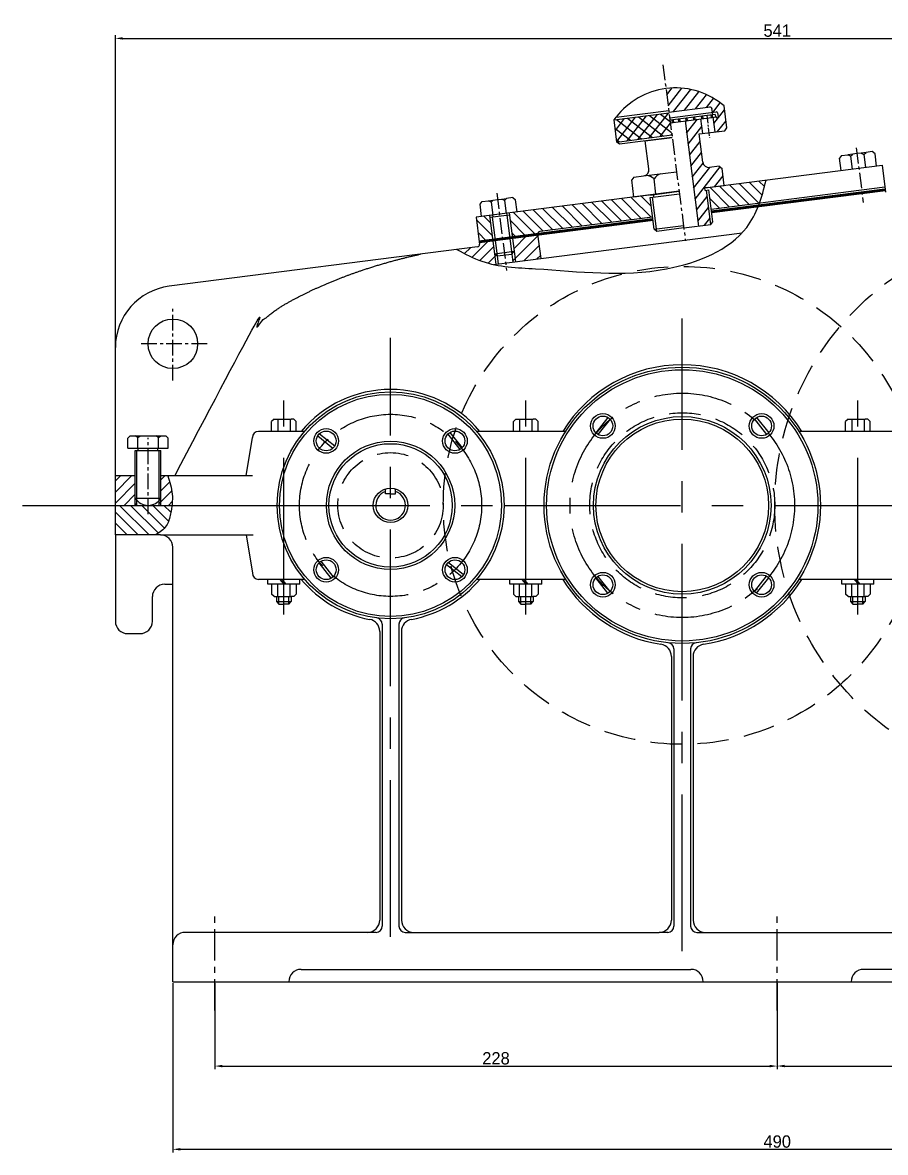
# Model space of a CAD drawing. Header units: millimetres. Extents: x 207 to 1361, y 111 to 1059.
# Drawn here: x 206.7 to 556.5, y 600.7 to 1058.7 of the extents above; entities that cross this region are included whole.
import ezdxf

# ---------------------------------------------------------------- set-up
doc = ezdxf.new("R2010")
doc.units = ezdxf.units.MM
doc.header["$PDSIZE"] = -1
doc.linetypes.add('CENTER', pattern=[10.159999999999998, 6.35, -1.27, 1.27, -1.27])
doc.linetypes.add('HIDDEN', pattern=[1.905, 1.27, -0.635])
doc.layers.get('0').update_dxf_attribs({"lineweight": 30})
for name, color, linetype in [('中心线', 1, 'CENTER'), ('细线', 7, 'Continuous'), ('虚线', 7, 'HIDDEN')]:
    doc.layers.add(name, color=color, linetype=linetype)
doc.layers.add('特粗线', color=7, linetype='Continuous', lineweight=60)
doc.dimstyles.new('ISO-25', dxfattribs={"dimtxt": 5, "dimasz": 3, "dimexe": 1.25, "dimexo": 0.625, "dimtad": 1, "dimdec": 0, "dimtxsty": 'Standard', "dimcen": 2.5, "dimadec": 0, "dimazin": 0, "dimtfac": 1, "dimtdec": 0, "dimtmove": 0, "dimatfit": 3, "dimfxl": 1, "dimarcsym": 0})
pattern_1 = [(135, (0, 0), (-2.245064030267288, -2.245064030267288), [])]
pattern_2 = [(45, (0, 0), (-2.245064030267288, 2.245064030267288), [])]

# ---------------------------------------------------------------- blocks, each defined once
blk = doc.blocks.new('*D6')
at = {"layer": 'Defpoints', "color": 0, "transparency": 16777216}
for p in [(785.1218929018673, 1052.34155507641), (244.3205760605732, 851.0466651809112), (785.1218929018673, 816.0466651809131)]:
    blk.add_point(p, dxfattribs=at)
at = {"layer": '细线', "color": 0, "lineweight": -2, "transparency": 16777216}
for p, q in [((244.3205760605732, 851.6716651809112), (244.3205760605732, 1053.59155507641)), ((785.1218929018673, 816.6716651809131), (785.1218929018673, 1053.59155507641)), ((247.3205760605732, 1052.34155507641), (782.1218929018673, 1052.34155507641))]:
    blk.add_line(p, q, dxfattribs=at)
at = {"layer": '细线', "color": 0, "transparency": 16777216}
for points in [[(247.3205760605732, 1052.84155507641), (247.3205760605732, 1051.84155507641), (244.3205760605732, 1052.34155507641)], [(782.1218929018673, 1052.84155507641), (782.1218929018673, 1051.84155507641), (785.1218929018673, 1052.34155507641)]]:
    blk.add_solid(points, dxfattribs=at)
at = {"layer": '细线', "color": 0, "transparency": 16777216, "insert": (512.6228310135609, 1055.46655507641), "char_height": 5, "attachment_point": 5}
blk.add_mtext('541', dxfattribs=at)
blk = doc.blocks.new('*D24')
at = {"layer": 'Defpoints', "color": 0, "transparency": 16777216}
for p in [(267.6237691252543, 669.9466651809132), (757.6218929018677, 669.9466651809131), (757.6218929018677, 601.985691164705)]:
    blk.add_point(p, dxfattribs=at)
at = {"layer": '细线', "color": 0, "lineweight": -2, "transparency": 16777216}
for p, q in [((267.6237691252543, 669.3216651809132), (267.6237691252543, 600.735691164705)), ((757.6218929018677, 669.3216651809131), (757.6218929018677, 600.735691164705)), ((270.6237691252543, 601.985691164705), (754.6218929018677, 601.985691164705))]:
    blk.add_line(p, q, dxfattribs=at)
at = {"layer": '细线', "color": 0, "transparency": 16777216}
for points in [[(270.6237691252543, 602.485691164705), (270.6237691252543, 601.485691164705), (267.6237691252543, 601.985691164705)], [(754.6218929018677, 602.485691164705), (754.6218929018677, 601.485691164705), (757.6218929018677, 601.985691164705)]]:
    blk.add_solid(points, dxfattribs=at)
at = {"layer": '细线', "color": 0, "transparency": 16777216, "insert": (512.6228310135613, 605.110691164705), "char_height": 5, "attachment_point": 5}
blk.add_mtext('490', dxfattribs=at)
blk = doc.blocks.new('*D26')
at = {"layer": 'Defpoints', "color": 0, "transparency": 16777216}
for p in [(284.6237691252543, 669.9466651809132), (512.6228310135613, 669.9466651809131), (512.6228310135613, 635.730017826336)]:
    blk.add_point(p, dxfattribs=at)
at = {"layer": '细线', "color": 0, "lineweight": -2, "transparency": 16777216}
for p, q in [((284.6237691252543, 669.3216651809132), (284.6237691252543, 634.480017826336)), ((512.6228310135613, 669.3216651809131), (512.6228310135613, 634.480017826336)), ((287.6237691252543, 635.730017826336), (509.6228310135613, 635.730017826336))]:
    blk.add_line(p, q, dxfattribs=at)
at = {"layer": '细线', "color": 0, "transparency": 16777216}
for points in [[(287.6237691252543, 636.230017826336), (287.6237691252543, 635.230017826336), (284.6237691252543, 635.730017826336)], [(509.6228310135613, 636.230017826336), (509.6228310135613, 635.230017826336), (512.6228310135613, 635.730017826336)]]:
    blk.add_solid(points, dxfattribs=at)
at = {"layer": '细线', "color": 0, "transparency": 16777216, "insert": (398.6233000694078, 638.855017826336), "char_height": 5, "attachment_point": 5}
blk.add_mtext('228', dxfattribs=at)
blk = doc.blocks.new('*D30')
at = {"layer": 'Defpoints', "color": 0, "transparency": 16777216}
for p in [(512.6228310135613, 669.9466651809131), (740.6218929018683, 669.9466651809131), (740.6218929018683, 635.7442292884025)]:
    blk.add_point(p, dxfattribs=at)
at = {"layer": '细线', "color": 0, "lineweight": -2, "transparency": 16777216}
for p, q in [((512.6228310135613, 669.3216651809131), (512.6228310135613, 634.4942292884025)), ((740.6218929018683, 669.3216651809131), (740.6218929018683, 634.4942292884025)), ((515.6228310135613, 635.7442292884025), (737.6218929018683, 635.7442292884025))]:
    blk.add_line(p, q, dxfattribs=at)
at = {"layer": '细线', "color": 0, "transparency": 16777216}
for points in [[(515.6228310135613, 636.2442292884025), (515.6228310135613, 635.2442292884025), (512.6228310135613, 635.7442292884025)], [(737.6218929018683, 636.2442292884025), (737.6218929018683, 635.2442292884025), (740.6218929018683, 635.7442292884025)]]:
    blk.add_solid(points, dxfattribs=at)
at = {"layer": '细线', "color": 0, "transparency": 16777216, "insert": (626.6223619577147, 638.8692292884025), "char_height": 5, "attachment_point": 5}
blk.add_mtext('228', dxfattribs=at)

msp = doc.modelspace()

# ---------------------------------------------------------------- hatches: boundary and pattern name
at = {"layer": '细线'}
h = msp.add_hatch(dxfattribs=at)
h.set_pattern_fill('ANSI31', color=256, angle=7.284715412687509)
h.set_pattern_definition([(52.28471541268751, (0.1268000000000029, -0.9919283038607318), (-2.51161667463963, 1.942268436563845), [])])
h.paths.add_polyline_path([(490.2673701080977, 999.6604734471396), (489.1486418042369, 1000.525601751), (485.2305250039871, 1000.024741751, -0.4142135623730945), (482.4337042443353, 1002.187562510652), (480.9755042443353, 1013.59473800505), (482.4434186095033, 1013.782384169374), (481.6826186095033, 1019.733953992538), (475.2550627250317, 1018.912307828215), (480.7074627250317, 976.2593907622038), (485.6671042443353, 976.8933907622038), (483.8919042443353, 990.7803870162539), (483.3959400924049, 990.7169870162539), (483.2691400924049, 991.7089153201146), (491.1549701080977, 992.7169753201146)])
h.paths.add_polyline_path([(467.5282929018674, 1032.038504082265), (468.7582529018674, 1022.416799534816), (485.1050918249462, 1024.506445699139, -0.4142135623730951), (486.2238201288069, 1023.641317395278), (486.3886601288069, 1022.351810600259), (487.876552584598, 1022.542010600259, -0.4142135623730951), (488.4359167365283, 1022.109446448329), (488.6261167365283, 1020.621553992538), (488.6895167365283, 1020.125589840608), (488.193552584598, 1020.062189840608), (488.130152584598, 1020.558153992538), (486.6422601288069, 1020.367953992538), (487.4030601288069, 1014.416384169374), (491.3907514348728, 1014.92613800505), (492.2558797387335, 1016.044866308911), (491.1146797387335, 1024.972221043658), (489.9959514348726, 1025.837349347518, 0.2008582268459239)])
h = msp.add_hatch(dxfattribs=at)
h.set_pattern_fill('ANSI37', color=256, angle=97.2847154126875)
h.set_pattern_definition([(142.2847154126875, (96.08617736044744, -238.0147781978362), (-1.942268436563845, -2.51161667463963), []), (232.2847154126875, (96.08617736044744, -238.0147781978362), (2.51161667463963, -1.942268436563845), [])])
h.paths.add_polyline_path([(469.9374929018674, 1013.191866308911), (468.7962929018674, 1022.119221043657), (446.4779060650013, 1019.266221043657), (447.6191060650012, 1010.338866308911)])
h = msp.add_hatch(color=256, dxfattribs=at)
h.dxf.hatch_style = 1
h.paths.add_polyline_path([(470.4636293598215, 1019.307947561211), (469.9676652078911, 1019.244547561211), (470.0944652078911, 1018.252619257351), (470.5904293598214, 1018.316019257351)])
h.paths.add_polyline_path([(472.6120253405177, 1018.574443550069), (473.1079894924481, 1018.637843550069), (472.9811894924481, 1019.629771853929), (472.4852253405177, 1019.566371853929)])
h.paths.add_polyline_path([(475.586072491421, 1018.954621408959), (476.0820366433513, 1019.018021408959), (475.9552366433513, 1020.00994971282), (475.459272491421, 1019.94654971282)])
h.paths.add_polyline_path([(478.7180332465614, 1019.354985651219), (479.2139973984918, 1019.418385651219), (479.0871973984918, 1020.41031395508), (478.5912332465614, 1020.34691395508)])
h.paths.add_polyline_path([(481.9106013129687, 1019.76309743636), (482.406565464899, 1019.82649743636), (482.279765464899, 1020.818425740221), (481.7838013129686, 1020.755025740221)])
h.paths.add_polyline_path([(485.8349285197281, 1020.264751323925), (486.3308926716584, 1020.328151323925), (486.2040926716584, 1021.320079627786), (485.7081285197281, 1021.256679627786)])
h = msp.add_hatch(dxfattribs=at)
h.set_pattern_fill('ANSI31', color=256, angle=90)
h.set_pattern_definition(pattern_1)
h.paths.add_polyline_path([(391.8246875177448, 969.9380307688665), (397.2914162978341, 970.6368526561112), (396.0234162978341, 980.5561356947184), (390.5566875177449, 979.8573138074737)])
h.paths.add_polyline_path([(403.9588427287197, 981.5705356947183), (405.2268427287197, 971.6512526561111), (415.4961583778678, 972.9639979616376, -0.4142135623730928), (416.3612866817285, 974.0827262654983), (462.0919532555388, 979.928560585368), (460.9507532555388, 988.8559153201144)])
edge = h.paths.add_edge_path()
edge.add_line((484.757032548196, 991.8991153201144), (485.898232548196, 982.9717605853681))
edge.add_line((485.898232548196, 982.9717605853681), (505.4013438071227, 985.4648787855512))
edge.add_spline(control_points=[(505.4013438071227, 985.4648787855513), (506.5003714145822, 988.4636133181991), (507.3573887085581, 991.6364282642764), (508.1099714788353, 994.8843639967372)], knot_values=[134.2077061291306, 134.2077061291306, 134.2077061291306, 134.2077061291306, 143.8194197076964, 143.8194197076964, 143.8194197076964, 143.8194197076964], degree=3, periodic=0)
edge.add_line((508.1099714788353, 994.8843639967373), (484.757032548196, 991.8991153201144))
h = msp.add_hatch(dxfattribs=at)
h.set_pattern_fill('ANSI31', color=256)
h.set_pattern_definition(pattern_2)
edge = h.paths.add_edge_path()
edge.add_line((397.2914162978341, 970.6368526561112), (391.8246875177448, 969.9380307688665))
edge.add_line((391.8246875177448, 969.9380307688665), (391.9494405356039, 968.9621155527273))
edge.add_arc((390.9575122317432, 968.8353155527273), 1.000000000000017, -82.71528458731251, 7.28471541268749, ccw=False)
edge.add_line((391.0843122317432, 967.8433872488665), (382.7841200850083, 966.7823585836801))
edge.add_spline(control_points=[(382.7841200850085, 966.78235858368), (386.106834644717, 964.9936151223131), (390.9435515368102, 962.3898266957887), (396.1508145768385, 960.9888098139932), (397.8070593195779, 960.6378214964298)], knot_values=[0, 0, 0, 0, 11.22084471363784, 16.33364774335806, 16.33364774335806, 16.33364774335806, 16.33364774335806], degree=3, periodic=0)
edge.add_line((397.8070593195785, 960.6378214964298), (398.5573501620344, 960.7337325400537))
edge.add_line((398.5573501620344, 960.7337325400537), (398.0104851899674, 965.011736043076))
edge.add_line((398.0104851899674, 965.011736043076), (397.2914162978341, 970.6368526561112))
h.paths.add_polyline_path([(415.4961583778678, 972.9639979616376), (405.2268427287197, 971.6512526561111), (405.9459116208531, 966.0261360430761), (406.49277659292, 961.7481325400538), (416.7620922420681, 963.0608778455804)])
h.paths.add_polyline_path([(399.1292134938282, 964.1466077392153), (398.0104851899674, 965.011736043076), (398.5573501620344, 960.7337325400537), (399.5492784658952, 960.8605325400537)])
h.paths.add_polyline_path([(405.9459116208531, 966.0261360430761), (405.0807833169923, 964.9074077392154), (405.5008482890593, 961.6213325400538), (406.49277659292, 961.7481325400538)])
h = msp.add_hatch(dxfattribs=at)
h.set_pattern_fill('ANSI31', color=256)
h.set_pattern_definition(pattern_2)
h.paths.add_polyline_path([(252.3705760605731, 875.0466651809111), (244.3205760605732, 875.0466651809111), (244.3205760605732, 863.046665180913), (252.3705760605731, 863.046665180913)])
edge = h.paths.add_edge_path()
edge.add_spline(control_points=[(267.2463961201533, 863.0466651809131), (267.4280930805022, 864.577094917404), (267.5953881688603, 868.6254378311819), (266.3573249259692, 872.5776004969421), (265.5838602464846, 875.0466651809114)], knot_values=[0, 0, 0, 0, 4.596755180102664, 12.24944301016813, 12.24944301016813, 12.24944301016813, 12.24944301016813], degree=3, periodic=0)
edge.add_line((265.5838602464847, 875.0466651809111), (262.7705760605728, 875.0466651809111))
edge.add_line((262.7705760605728, 875.0466651809111), (262.7705760605728, 865.9265983971237))
edge.add_line((262.7705760605728, 865.9265983971237), (262.7705760605728, 863.046665180913))
edge.add_line((262.7705760605728, 863.046665180913), (267.2463961201533, 863.046665180913))
h.paths.add_polyline_path([(253.0705760605729, 865.0119723905756, -0.04704134235740878), (252.3705760605731, 865.9265983971237), (252.3705760605731, 863.046665180913), (253.0705760605729, 863.046665180913)])
h.paths.add_polyline_path([(262.7705760605728, 865.9265983971238, -0.04704134235740858), (262.0705760605729, 865.0119723905756), (262.0705760605729, 863.046665180913), (262.7705760605728, 863.046665180913)])
h = msp.add_hatch(dxfattribs=at)
h.set_pattern_fill('ANSI31', color=256, angle=90)
h.set_pattern_definition(pattern_1)
edge = h.paths.add_edge_path()
edge.add_spline(control_points=[(260.6963664106806, 851.0466651809113), (262.2979786007984, 852.1186610160818), (265.4186807241128, 854.2074186439535), (266.6064340816403, 859.0254289386862), (267.1130259212203, 861.9232907556228), (267.2463961201533, 863.0466651809131)], knot_values=[12.24944301016813, 12.24944301016813, 12.24944301016813, 12.24944301016813, 17.8195747211205, 23.10270821679204, 26.47684365438998, 26.47684365438998, 26.47684365438998, 26.47684365438998], degree=3, periodic=0)
edge.add_line((267.2463961201533, 863.046665180913), (244.3205760605732, 863.046665180913))
edge.add_line((244.3205760605732, 863.046665180913), (244.3205760605732, 851.0466651809112))
edge.add_line((244.3205760605732, 851.0466651809112), (260.6963664106806, 851.0466651809113))

# ---------------------------------------------------------------- linework, layer by layer
for p, q in [((446.4779060650013, 1019.266221043657), (468.7962929018674, 1022.119221043657)), ((447.3430343688619, 1020.384949347518), (468.6694929018674, 1023.111149347518)), ((468.6680897039685, 1022.405273809167), (485.6118103202856, 1024.571220446426)), ((469.0498929018674, 1020.135364435936), (487.876552584598, 1022.542010600259)), ((487.5073884326676, 1021.486682296399), (469.1766929018674, 1019.143436132075)), ((486.5154601288069, 1021.359882296399), (486.1780443589664, 1023.999411099819)), ((487.5073884326676, 1021.486682296399), (487.6341884326676, 1020.494753992538)), ((488.4359167365283, 1022.109446448329), (488.6261167365283, 1020.621553992538)), ((491.1146797387335, 1024.972221043658), (489.9959514348728, 1025.837349347518)), ((492.2558797387335, 1016.044866308911), (491.1146797387335, 1024.972221043658)), ((446.4779060650013, 1019.266221043657), (447.3430343688619, 1020.384949347518)), ((447.6191060650012, 1010.338866308911), (446.4779060650013, 1019.266221043657)), ((469.3034929018674, 1018.151507828215), (488.130152584598, 1020.558153992538)), ((469.9676652078911, 1019.244547561211), (470.0944652078911, 1018.252619257351)), ((470.4636293598215, 1019.307947561211), (470.5904293598214, 1018.316019257351)), ((472.4852253405177, 1019.566371853929), (472.6120253405177, 1018.574443550069)), ((472.9811894924481, 1019.629771853929), (473.1079894924481, 1018.637843550069)), ((475.2550627250317, 1018.912307828215), (480.7074627250317, 976.2593907622038)), ((475.459272491421, 1019.94654971282), (475.586072491421, 1018.954621408959)), ((475.9552366433513, 1020.00994971282), (476.0820366433513, 1019.018021408959)), ((478.5912332465614, 1020.34691395508), (478.7180332465614, 1019.354985651219)), ((479.0871973984918, 1020.41031395508), (479.2139973984918, 1019.418385651219)), ((482.4434186095033, 1013.782384169374), (481.6826186095033, 1019.733953992538)), ((481.7838013129686, 1020.755025740221), (481.9106013129687, 1019.76309743636)), ((482.279765464899, 1020.818425740221), (482.406565464899, 1019.82649743636)), ((485.7081285197281, 1021.256679627786), (485.8349285197281, 1020.264751323925)), ((486.2040926716584, 1021.320079627786), (486.3308926716584, 1020.328151323925)), ((487.4030601288069, 1014.416384169374), (486.6422601288069, 1020.367953992538)), ((488.193552584598, 1020.062189840608), (488.130152584598, 1020.558153992538)), ((488.6895167365283, 1020.125589840608), (488.193552584598, 1020.062189840608)), ((488.6261167365283, 1020.621553992538), (488.6895167365283, 1020.125589840608)), ((447.6191060650012, 1010.338866308911), (469.9374929018674, 1013.191866308911)), ((480.9755042443353, 1013.59473800505), (491.3907514348728, 1014.92613800505)), ((482.4337042443353, 1002.187562510652), (480.9755042443353, 1013.59473800505)), ((491.3907514348728, 1014.92613800505), (492.2558797387335, 1016.044866308911)), ((448.737834368862, 1009.47373800505), (447.6191060650012, 1010.338866308911)), ((470.0642929018674, 1012.19993800505), (448.737834368862, 1009.47373800505)), ((459.1530815593995, 1010.80513800505), (470.0642929018674, 1012.19993800505)), ((460.6112815593995, 999.3979625106521), (459.1530815593995, 1010.80513800505)), ((538.7468398876522, 1004.849554903948), (537.8817115837915, 1003.730826600088)), ((538.5157115837915, 998.7711850807841), (537.8817115837915, 1003.730826600088)), ((538.7468398876522, 1004.849554903948), (541.2788033712395, 1005.173220403228)), ((543.262659978961, 1005.426820403228), (541.2788033712395, 1005.173220403228)), ((542.3594916751003, 1004.605670590526), (541.2788033712395, 1005.173220403228)), ((542.3594916751003, 1004.605670590526), (543.262659978961, 1005.426820403228)), ((542.3594916751003, 1004.605670590526), (543.0315316751003, 999.348450580064)), ((544.9558562904579, 1005.643264768675), (543.262659978961, 1005.426820403228)), ((546.6490526019546, 1005.859709134122), (544.9558562904579, 1005.643264768675)), ((548.6329092096761, 1006.113309134122), (546.6490526019546, 1005.859709134122)), ((546.6490526019546, 1005.859709134122), (547.7297409058153, 1005.29215932142)), ((547.7297409058153, 1005.29215932142), (548.6329092096761, 1006.113309134122)), ((547.7297409058153, 1005.29215932142), (548.4017809058154, 1000.034939310957)), ((551.1648726932635, 1006.436974633402), (548.6329092096761, 1006.113309134122)), ((552.2836009971243, 1005.571846329541), (551.1648726932635, 1006.436974633402)), ((552.9176009971243, 1000.612204810237), (552.2836009971243, 1005.571846329541)), ((483.2691400924051, 991.7089153201147), (555.15109828599, 1000.897716832755)), ((489.1486418042369, 1000.525601751), (485.2305250039871, 1000.024741751)), ((489.1486418042369, 1000.525601751), (490.2673701080977, 999.6604734471396)), ((491.1549701080977, 992.7169753201146), (490.2673701080977, 999.6604734471396)), ((555.15109828599, 1000.897716832755), (556.5438513038491, 990.002518578009)), ((454.530343999498, 996.1002817510002), (453.6652156956372, 994.9815534471395)), ((454.5528156956372, 988.0380553201145), (453.6652156956372, 994.9815534471395)), ((454.530343999498, 996.1002817510002), (458.4484607997477, 996.6011417510002)), ((458.4484607997477, 996.6011417510002), (471.8394929018674, 998.3129417510003)), ((463.4813866558739, 989.179410792432), (462.6885851323611, 995.3813214431907)), ((472.8538929018675, 990.3775153201144), (390.5566875177449, 979.8573138074737)), ((472.8538929018674, 990.3775153201145), (454.5528156956372, 988.0380553201145)), ((460.9507532555388, 988.8559153201145), (472.8538929018674, 990.3775153201145)), ((460.9507532555388, 988.8559153201145), (472.8538929018674, 990.3775153201145)), ((461.0775532555388, 987.8639870162538), (472.9806929018674, 989.3855870162538)), ((483.2691400924049, 991.7089153201146), (491.1549701080977, 992.7169753201146)), ((484.757032548196, 991.8991153201146), (483.2691400924049, 991.7089153201146)), ((483.3959400924049, 990.7169870162538), (483.2691400924049, 991.7089153201146)), ((483.3959400924049, 990.7169870162538), (484.883832548196, 990.9071870162538)), ((486.532232548196, 978.0121190660644), (484.883832548196, 990.9071870162538)), ((556.29229828599, 991.9703620980089), (485.8982325481961, 982.9717605853682)), ((392.1561848066106, 985.1024673492954), (393.0213131104713, 986.2211956531561)), ((392.7901848066106, 980.1428258299918), (392.1561848066106, 985.1024673492954)), ((393.0213131104713, 986.2211956531561), (395.5532765940587, 986.5448611524364)), ((395.5532765940587, 986.5448611524364), (397.5371332017801, 986.7984611524362)), ((396.6339648979194, 985.9773113397338), (395.5532765940587, 986.5448611524364)), ((397.5371332017801, 986.7984611524362), (396.6339648979194, 985.9773113397338)), ((396.6339648979194, 985.9773113397338), (397.3060048979194, 980.7200913292716)), ((397.5371332017801, 986.7984611524362), (399.230329513277, 987.0149055178827)), ((399.230329513277, 987.0149055178827), (400.9235258247737, 987.2313498833294)), ((400.9235258247737, 987.2313498833294), (402.9073824324952, 987.4849498833294)), ((402.0042141286345, 986.6638000706268), (400.9235258247737, 987.2313498833294)), ((402.0042141286345, 986.6638000706268), (402.9073824324952, 987.4849498833294)), ((402.0042141286345, 986.6638000706268), (402.6762541286345, 981.4065800601651)), ((405.4393459160826, 987.8086153826092), (402.9073824324952, 987.4849498833294)), ((405.4393459160826, 987.8086153826092), (406.5580742199434, 986.9434870787485)), ((407.1920742199433, 981.983845559445), (406.5580742199434, 986.9434870787485)), ((462.7259532555388, 974.9689190660645), (461.0775532555388, 987.8639870162538)), ((462.5654457113299, 988.0541870162538), (462.4386457113299, 989.0461153201145)), ((396.0234162978341, 980.5561356947184), (398.0104851899674, 965.011736043076)), ((396.1195634145605, 979.80399810469), (404.0549898454462, 980.8183981046901)), ((397.2121289536947, 980.7080909965042), (397.3082760704211, 979.9559534064759)), ((402.8685222488589, 981.4311580438252), (402.9646693655854, 980.6790204537972)), ((403.9588427287197, 981.5705356947183), (405.9459116208531, 966.0261360430761)), ((390.5566875177449, 979.8573138074737), (391.8246875177448, 969.9380307688665)), ((462.0919532555388, 979.9285605853682), (416.3612866817285, 974.0827262654983)), ((462.7259532555388, 974.9689190660645), (474.6290929018674, 976.4905190660645)), ((474.7558929018674, 975.4985907622038), (485.6671042443353, 976.8933907622038)), ((485.6671042443353, 976.8933907622038), (486.532232548196, 978.0121190660644)), ((397.8070593195779, 960.6378214964296), (498.3841718387175, 973.4947768003477)), ((415.4961583778678, 972.9639979616376), (416.7620922420681, 963.0608778455804)), ((463.8446815593995, 974.1037907622037), (462.7259532555388, 974.9689190660645)), ((474.7558929018674, 975.4985907622038), (463.8446815593995, 974.1037907622037)), ((391.0843122317432, 967.8433872488665), (266.150576060573, 951.8728804240822)), ((391.8246875177448, 969.9380307688665), (391.9494405356039, 968.9621155527273)), ((398.0104851899674, 965.011736043076), (405.9459116208531, 966.0261360430761)), ((399.1292134938282, 964.1466077392153), (398.0104851899674, 965.011736043076)), ((399.1292134938282, 964.1466077392153), (405.0807833169923, 964.9074077392154)), ((399.1292134938282, 964.1466077392153), (399.5492784658952, 960.8605325400537)), ((405.0807833169923, 964.9074077392154), (405.9459116208531, 966.0261360430761)), ((405.0807833169923, 964.9074077392154), (405.5008482890593, 961.6213325400538)), ((244.3205760605732, 851.0466651809112), (244.320576060573, 927.0746728275642)), ((308.626239987063, 898.046665180913), (307.626239987063, 897.046665180913)), ((308.626239987063, 898.046665180913), (309.6262399870631, 898.046665180913)), ((309.6262399870631, 898.046665180913), (310.1262399870631, 897.8377315344187)), ((309.6262399870631, 898.046665180913), (315.6262399870631, 898.046665180913)), ((310.1262399870631, 897.8377315344187), (310.6262399870631, 898.046665180913)), ((310.1262399870631, 897.8377315344187), (310.1262399870631, 893.0466651809131)), ((314.6262399870631, 898.0466651809131), (315.1262399870631, 897.8451727450592)), ((315.1262399870631, 897.8451727450591), (315.6262399870631, 898.046665180913)), ((315.1262399870631, 897.8451727450591), (315.1262399870631, 893.0466651809131)), ((316.6262399870631, 898.046665180913), (315.6262399870631, 898.046665180913)), ((316.6262399870631, 898.046665180913), (317.6262399870631, 897.046665180913)), ((406.7067257082439, 898.046665180913), (405.7067257082439, 897.046665180913)), ((406.7067257082439, 898.046665180913), (407.706725708244, 898.046665180913)), ((407.706725708244, 898.046665180913), (408.206725708244, 897.8377315344187)), ((407.706725708244, 898.046665180913), (413.706725708244, 898.046665180913)), ((408.206725708244, 897.8377315344187), (408.706725708244, 898.046665180913)), ((408.206725708244, 897.8377315344187), (408.2067257082441, 893.0466651809131)), ((412.706725708244, 898.0466651809131), (413.206725708244, 897.8451727450592)), ((413.206725708244, 897.8451727450591), (413.706725708244, 898.046665180913)), ((413.206725708244, 897.8451727450591), (413.2067257082441, 893.0466651809131)), ((414.706725708244, 898.046665180913), (413.706725708244, 898.046665180913)), ((414.706725708244, 898.046665180913), (415.706725708244, 897.046665180913)), ((443.9899228875215, 898.6590526843245), (439.0543507137772, 892.4590204026179)), ((444.8468707614915, 897.976874287674), (439.911298587747, 891.7768420059676)), ((503.3969150422431, 897.976874287674), (508.3324872159876, 891.7768420059676)), ((504.2538629162131, 898.6590526843245), (509.1894350899573, 892.4590204026179)), ((541.3395771078119, 898.046665180913), (540.3395771078119, 897.046665180913)), ((541.3395771078119, 898.046665180913), (542.339577107812, 898.046665180913)), ((542.339577107812, 898.046665180913), (542.839577107812, 897.8377315344187)), ((542.339577107812, 898.046665180913), (548.339577107812, 898.046665180913)), ((542.839577107812, 897.8377315344187), (543.339577107812, 898.046665180913)), ((542.839577107812, 897.8377315344187), (542.8395771078121, 893.0466651809131)), ((547.339577107812, 898.0466651809131), (547.839577107812, 897.8451727450592)), ((547.839577107812, 897.8451727450591), (548.339577107812, 898.046665180913)), ((547.839577107812, 897.8451727450591), (547.8395771078121, 893.0466651809131)), ((549.339577107812, 898.046665180913), (548.339577107812, 898.046665180913)), ((549.339577107812, 898.046665180913), (550.339577107812, 897.046665180913)), ((307.6262399870631, 893.0466651809131), (307.626239987063, 897.046665180913)), ((315.1262399870631, 897.5466651809131), (315.1262399870631, 897.5466651809131)), ((317.6262399870631, 893.0466651809131), (317.6262399870631, 897.046665180913)), ((405.7067257082441, 893.0466651809131), (405.7067257082439, 897.046665180913)), ((413.2067257082441, 897.5466651809131), (413.2067257082441, 897.5466651809131)), ((415.7067257082441, 893.0466651809131), (415.706725708244, 897.046665180913)), ((540.3395771078121, 893.0466651809131), (540.3395771078119, 897.046665180913)), ((547.8395771078121, 897.5466651809131), (547.8395771078121, 897.5466651809131)), ((550.3395771078121, 893.0466651809131), (550.339577107812, 897.046665180913)), ((250.370576060573, 891.2495130809815), (249.370576060573, 890.2495130809815)), ((249.370576060573, 886.2495130809814), (249.370576060573, 890.2495130809815)), ((250.370576060573, 891.2495130809815), (252.3705760605729, 891.2495130809816)), ((253.3705760605729, 890.5495130809817), (252.3705760605729, 891.2495130809816)), ((252.3705760605729, 891.2495130809816), (254.3705760605729, 891.2495130809817)), ((253.3705760605729, 890.5495130809817), (254.3705760605729, 891.2495130809817)), ((253.370576060573, 886.2495130809814), (253.3705760605729, 890.5495130809817)), ((254.3705760605729, 891.2495130809817), (260.7705760605727, 891.2495130809816)), ((261.7705760605727, 890.5495130809816), (260.7705760605727, 891.2495130809816)), ((260.7705760605727, 891.2495130809816), (262.3188164426528, 891.2495130809816)), ((261.7705760605727, 890.5495130809816), (262.7705760605727, 891.2495130809816)), ((261.7705760605727, 886.2495130809813), (261.7705760605727, 890.5495130809816)), ((262.3188164426528, 891.2495130809816), (262.7705760605727, 891.2495130809816)), ((262.7705760605727, 891.2495130809816), (264.7705760605727, 891.2495130809815)), ((264.7705760605727, 891.2495130809815), (265.7705760605727, 890.2495130809815)), ((265.7705760605727, 886.2495130809814), (265.7705760605727, 890.2495130809815)), ((297.3380499018385, 875.046665180911), (299.8380499018385, 890.5466651809131)), ((321.0050484387378, 893.0466651809131), (302.3380499018385, 893.0466651809131)), ((326.3341389671423, 891.1869730115426), (332.5341712488489, 886.2514008377984)), ((327.0163173637927, 892.0439208855125), (333.2163496454991, 887.108348711768)), ((379.0809756439481, 891.9065878041833), (384.0165478176926, 885.706555522477)), ((379.9379235179181, 892.5887662008338), (384.8734956916624, 886.3887339191272)), ((426.8355312317199, 893.0466651809131), (390.7474315353884, 893.0466651809131)), ((572.160368674801, 893.0466651809131), (521.4082545720149, 893.0466651809131)), ((249.370576060573, 886.2495130809814), (265.7705760605727, 886.2495130809814)), ((252.370576060573, 885.2495130809814), (262.7705760605727, 885.2495130809814)), ((252.3705760605732, 876.2589811451348), (252.370576060573, 885.2495130809814)), ((253.5705760605728, 885.2495130809813), (253.5705760605728, 886.2495130809814)), ((261.5705760605729, 885.2495130809814), (261.5705760605729, 886.2495130809814)), ((262.7705760605727, 876.2589811451348), (262.7705760605727, 885.2495130809813)), ((252.3705760605731, 875.0466651809111), (244.320576060573, 875.0466651809111)), ((252.3705760605731, 865.9265983971237), (252.3705760605731, 876.2589811451348)), ((262.7705760605728, 865.9265983971237), (262.7705760605728, 876.2589811451348)), ((299.9077583542839, 875.046665180911), (262.7705760605728, 875.0466651809111)), ((252.3705760605731, 865.9265983971237), (262.7705760605728, 865.9265983971237)), ((353.8762399870631, 867.6672979728378), (353.8762399870631, 869.7548691134123)), ((355.8762399870631, 867.6672979728378), (353.8762399870631, 867.6672979728378)), ((355.8762399870631, 867.6672979728378), (357.876239987063, 867.6672979728378)), ((357.876239987063, 867.6672979728378), (357.876239987063, 869.7548691134123)), ((244.3205760605732, 863.046665180913), (309.8762399870631, 863.046665180913)), ((253.0705760605729, 863.0466651809131), (253.0705760605729, 865.0119723905756)), ((262.0705760605729, 863.0466651809131), (262.0705760605729, 865.0119723905757)), ((401.8762399870631, 863.046665180913), (418.1218929018674, 863.046665180913)), ((530.1218929018673, 863.046665180913), (564.1218929018673, 863.046665180913)), ((244.3205760605732, 851.0466651809112), (244.3205760605732, 816.0466651809112)), ((262.6237691252543, 851.0466651809113), (244.3205760605732, 851.0466651809112)), ((262.6237691252543, 851.0466651809113), (300.1753451393679, 851.0466651809114)), ((297.3380499018385, 851.046665180915), (299.8380499018385, 835.5466651809129)), ((267.6237691252543, 684.9466651809129), (267.6237691252543, 846.0466651809113)), ((331.8145564562079, 833.5045641609922), (326.8789842824636, 839.7045964426989)), ((332.6715043301779, 834.1867425576427), (327.7359321564334, 840.3867748393491)), ((384.7361626103334, 834.0494094763135), (378.536130328627, 838.984981650058)), ((385.4183410069838, 834.9063573502834), (379.2183087252772, 839.8419295240276)), ((443.9899228875215, 827.4342776775015), (439.0543507137772, 833.6343099592082)), ((444.8468707614915, 828.116456074152), (439.911298587747, 834.3164883558584)), ((503.3969150422431, 828.116456074152), (508.3324872159876, 834.3164883558584)), ((504.2538629162131, 827.4342776775015), (509.1894350899573, 833.6343099592082)), ((264.3205760605732, 831.0466651809112), (267.6237691252543, 831.0466651809112)), ((321.0050484387379, 833.0466651809128), (302.3380499018385, 833.0466651809129)), ((306.1262399870629, 831.046665180913), (306.1262399870629, 833.046665180913)), ((319.1262399870629, 831.046665180913), (306.1262399870629, 831.046665180913)), ((307.6262399870629, 831.046665180913), (307.6262399870628, 827.0466651809131)), ((310.1262399870629, 826.2555988274074), (310.1262399870629, 831.046665180913)), ((312.7957711460112, 831.046665180913), (311.1012612727371, 833.0466651809128)), ((313.5957711460113, 831.046665180913), (311.9012612727371, 833.0466651809128)), ((315.1262399870629, 826.248157616767), (315.1262399870629, 831.046665180913)), ((317.6262399870629, 831.046665180913), (317.6262399870629, 827.0466651809131)), ((319.1262399870629, 831.046665180913), (319.1262399870629, 833.0466651809129)), ((426.8355312317199, 833.046665180913), (390.7474315353885, 833.046665180913)), ((404.2067257082439, 831.046665180913), (404.2067257082439, 833.046665180913)), ((417.2067257082439, 831.046665180913), (404.2067257082439, 831.046665180913)), ((405.7067257082439, 831.046665180913), (405.7067257082438, 827.0466651809131)), ((408.2067257082438, 826.2555988274074), (408.2067257082439, 831.046665180913)), ((410.8762568671922, 831.046665180913), (409.1817469939181, 833.0466651809128)), ((411.6762568671922, 831.046665180913), (409.9817469939181, 833.0466651809128)), ((413.2067257082438, 826.248157616767), (413.2067257082439, 831.046665180913)), ((415.7067257082439, 831.046665180913), (415.7067257082438, 827.0466651809131)), ((417.2067257082439, 831.046665180913), (417.2067257082439, 833.0466651809129)), ((572.160368674801, 833.046665180913), (521.4082545720149, 833.046665180913)), ((538.8395771078119, 831.046665180913), (538.8395771078119, 833.046665180913)), ((551.8395771078119, 831.046665180913), (538.8395771078119, 831.046665180913)), ((540.3395771078119, 831.046665180913), (540.3395771078118, 827.0466651809131)), ((542.8395771078119, 826.2555988274074), (542.8395771078119, 831.046665180913)), ((545.5091082667602, 831.046665180913), (543.8145983934861, 833.0466651809128)), ((546.3091082667602, 831.046665180913), (544.6145983934862, 833.0466651809128)), ((547.8395771078119, 826.248157616767), (547.8395771078119, 831.046665180913)), ((550.3395771078119, 831.046665180913), (550.3395771078119, 827.0466651809131)), ((551.8395771078119, 831.046665180913), (551.8395771078119, 833.0466651809129)), ((259.3205760605732, 816.0466651809112), (259.3205760605732, 826.0466651809112)), ((308.6262399870628, 826.0466651809131), (307.6262399870628, 827.0466651809131)), ((308.6262399870628, 826.0466651809131), (309.6262399870629, 826.0466651809131)), ((309.6262399870629, 826.0466651809131), (310.1262399870629, 826.2555988274074)), ((309.6262399870629, 826.0466651809131), (315.6262399870629, 826.0466651809131)), ((309.6262399870629, 826.0466651809131), (309.6262399870629, 824.0466651809131)), ((310.1262399870629, 826.2555988274074), (310.6262399870629, 826.0466651809131)), ((314.6262399870629, 826.046665180913), (315.1262399870629, 826.2481576167669)), ((315.1262399870629, 826.546665180913), (315.1262399870629, 826.546665180913)), ((315.1262399870629, 826.248157616767), (315.6262399870629, 826.0466651809131)), ((315.6223601428152, 826.0466651809131), (315.6223601428152, 824.0466651809131)), ((316.6262399870629, 826.0466651809131), (315.6262399870629, 826.0466651809131)), ((316.6262399870629, 826.0466651809131), (317.6262399870629, 827.0466651809131)), ((406.7067257082438, 826.0466651809131), (405.7067257082438, 827.0466651809131)), ((406.7067257082438, 826.0466651809131), (407.7067257082438, 826.0466651809131)), ((407.7067257082438, 826.0466651809131), (408.2067257082438, 826.2555988274074)), ((407.7067257082438, 826.0466651809131), (413.7067257082438, 826.0466651809131)), ((407.7067257082438, 826.0466651809131), (407.7067257082438, 824.0466651809131)), ((408.2067257082438, 826.2555988274074), (408.7067257082438, 826.0466651809131)), ((412.7067257082438, 826.046665180913), (413.2067257082438, 826.2481576167669)), ((413.2067257082439, 826.546665180913), (413.2067257082439, 826.546665180913)), ((413.2067257082438, 826.248157616767), (413.7067257082438, 826.0466651809131)), ((413.7028458639962, 826.0466651809131), (413.7028458639962, 824.0466651809131)), ((414.7067257082438, 826.0466651809131), (413.7067257082438, 826.0466651809131)), ((414.7067257082438, 826.0466651809131), (415.7067257082438, 827.0466651809131)), ((541.3395771078118, 826.0466651809131), (540.3395771078118, 827.0466651809131)), ((541.3395771078118, 826.0466651809131), (542.3395771078119, 826.0466651809131)), ((542.3395771078119, 826.0466651809131), (542.8395771078119, 826.2555988274074)), ((542.3395771078119, 826.0466651809131), (548.3395771078119, 826.0466651809131)), ((542.3395771078119, 826.0466651809131), (542.3395771078119, 824.0466651809131)), ((542.8395771078119, 826.2555988274074), (543.3395771078119, 826.0466651809131)), ((547.3395771078119, 826.046665180913), (547.8395771078119, 826.2481576167669)), ((547.8395771078119, 826.546665180913), (547.8395771078119, 826.546665180913)), ((547.8395771078119, 826.248157616767), (548.3395771078119, 826.0466651809131)), ((548.3356972635643, 826.0466651809131), (548.3356972635643, 824.0466651809131)), ((549.3395771078119, 826.0466651809131), (548.3395771078119, 826.0466651809131)), ((549.3395771078119, 826.0466651809131), (550.3395771078119, 827.0466651809131)), ((309.6262399870629, 824.0466651809131), (310.6262399870629, 823.0466651809131)), ((309.6262399870629, 824.0466651809131), (315.6223601428152, 824.0466651809131)), ((310.6262399870629, 823.0466651809131), (312.6243000649391, 823.0466651809131)), ((314.6223601428152, 823.0466651809131), (312.6243000649391, 823.0466651809131)), ((314.6223601428152, 823.0466651809131), (315.6223601428152, 824.0466651809131)), ((407.7067257082438, 824.0466651809131), (408.7067257082438, 823.0466651809131)), ((407.7067257082438, 824.0466651809131), (413.7028458639962, 824.0466651809131)), ((408.7067257082438, 823.0466651809131), (410.70478578612, 823.0466651809131)), ((412.7028458639962, 823.0466651809131), (410.70478578612, 823.0466651809131)), ((412.7028458639962, 823.0466651809131), (413.7028458639962, 824.0466651809131)), ((542.3395771078119, 824.0466651809131), (543.3395771078119, 823.0466651809131)), ((542.3395771078119, 824.0466651809131), (548.3356972635643, 824.0466651809131)), ((543.3395771078119, 823.0466651809131), (545.337637185688, 823.0466651809131)), ((547.3356972635643, 823.0466651809131), (545.337637185688, 823.0466651809131)), ((547.3356972635643, 823.0466651809131), (548.3356972635643, 824.0466651809131)), ((249.3205760605732, 811.0466651809112), (254.3205760605732, 811.0466651809112)), ((351.476239987063, 811.9033371703113), (351.476239987063, 694.9466651809129)), ((352.476239987063, 814.9068687542558), (352.476239987063, 692.4466651809129)), ((359.276239987063, 814.9068687542558), (359.276239987063, 692.4466651809129)), ((360.276239987063, 811.9033371703113), (360.276239987063, 694.9466651809129)), ((469.7218929018672, 801.7633885061138), (469.7218929018672, 694.9466651809129)), ((470.7218929018673, 804.8449469932169), (470.7218929018673, 692.4466651809129)), ((477.5218929018673, 804.8449469932168), (477.5218929018673, 692.4466651809129)), ((478.5218929018673, 801.7633885061136), (478.5218929018673, 694.9466651809129)), ((346.476239987063, 689.9466651809129), (272.6237691252543, 689.9466651809129)), ((349.976239987063, 689.9466651809129), (346.476239987063, 689.9466651809129)), ((361.776239987063, 689.9466651809129), (365.276239987063, 689.9466651809129)), ((365.276239987063, 689.9466651809129), (464.7218929018672, 689.9466651809129)), ((468.2218929018673, 689.9466651809129), (464.7218929018672, 689.9466651809129)), ((480.0218929018673, 689.9466651809129), (483.5218929018673, 689.9466651809129)), ((483.5218929018673, 689.9466651809129), (614.7218929018672, 689.9466651809129)), ((267.6237691252543, 669.9466651809132), (267.6237691252543, 684.9466651809129)), ((319.6237691252543, 674.9466651809132), (477.6237691252543, 674.9466651809132)), ((702.942561025451, 674.9466651809132), (547.6218929018683, 674.9466651809132)), ((267.6237691252543, 669.9466651809132), (757.6218929018677, 669.9466651809131))]:
    msp.add_line(p, q)
for centre, radius in [((267.6237691252543, 928.5278785219758), 10.05), ((474.1218929018674, 863.046665180913), 56), ((474.1218929018674, 863.046665180913), 55), ((355.8762399870631, 863.046665180913), 46), ((355.8762399870631, 863.046665180913), 45), ((441.9506107376342, 895.2179473451461), 5), ((441.9506107376342, 895.2179473451461), 4), ((474.1218929018674, 863.046665180913), 36), ((474.1218929018674, 863.046665180913), 35), ((506.2931750661003, 895.2179473451461), 5), ((506.2931750661003, 895.2179473451461), 4), ((329.7752443063206, 889.1476608616554), 5), ((329.7752443063206, 889.1476608616554), 4), ((381.9772356678054, 889.1476608616554), 5), ((381.9772356678054, 889.1476608616554), 4), ((355.8762399870631, 863.046665180913), 26), ((355.8762399870631, 863.046665180913), 25), ((355.8762399870631, 863.046665180913), 6.999999999999829), ((329.7752443063206, 836.9456695001707), 5), ((329.7752443063206, 836.9456695001707), 4), ((381.9772356678054, 836.9456695001707), 5), ((381.9772356678054, 836.9456695001707), 4), ((441.9506107376342, 830.87538301668), 5), ((441.9506107376342, 830.87538301668), 4), ((506.2931750661003, 830.87538301668), 5), ((506.2931750661003, 830.87538301668), 4)]:
    msp.add_circle(centre, radius)
for centre, radius, start, end in [((471.3551873463118, 1002.101556800468), 30.18055555555547, 51.85589070635275, 142.7135401190198), ((485.2318918249462, 1023.514517395278), 1, 7.284715412687552, 97.28471541268755), ((487.939952584598, 1022.046046448329), 0.5, 7.284715412687552, 97.28471541268755), ((458.1314607997477, 999.0809625106521), 2.5, 277.2847154126875, 7.284715412687552), ((484.9135250039871, 1002.504562510652), 2.5, 187.2847154126875, 277.2847154126875), ((459.0880498670225, 991.3559090339576), 5.400722105548042, 48.18891846819638, 85.35078540780847), ((467.1859444971207, 992.3910776394908), 5.400722105548042, 109.2186454175675, 146.3805123571797), ((416.4880866817285, 973.0907979616376), 1, 97.2847154126875, 187.2847154126875), ((390.9575122317432, 968.8353155527273), 1, 277.2847154126875, 7.28471541268726), ((269.320576060573, 927.0746728275642), 25, 97.2847154126875, 180), ((474.1218929018674, 863.046665180913), 57, 31.75686385929726, 148.2431361407029), ((355.8762399870631, 863.046665180913), 47, 39.66501290759317, 140.3349870924066), ((302.3380499018385, 890.5466651809131), 2.5, 90, 180), ((257.5705760605729, 869.1811850945938), 6.134519913680862, 212.0417108460171, 327.9582891539835), ((355.8762399870631, 863.046665180913), 5.999999999999829, 109.4712206344908, 70.52877936550924), ((262.6237691252543, 846.0466651809113), 5, 0, 90.0000000000002), ((302.3380499018385, 835.5466651809129), 2.5, 180, 269.9999999999997), ((264.3205760605732, 826.0466651809112), 5, 90, 180), ((355.8762399870631, 863.046665180913), 47, 219.6650129075935, 259.5854314814257), ((355.8762399870631, 863.046665180913), 47, 280.4145685185742, 320.3349870924068), ((474.1218929018674, 863.046665180913), 57, 211.7568638592971, 261.2795917615858), ((474.1218929018674, 863.046665180913), 57, 278.7204082384139, 328.2431361407027), ((249.3205760605732, 816.0466651809112), 5, 180, 270), ((254.3205760605732, 816.0466651809112), 5, 270, 7.016709298524742e-15), ((346.476239987063, 811.9033371703113), 5, 0, 79.58543148142617), ((349.976239987063, 814.9068687542558), 2.5, 0, 83.01269141396249), ((361.7762399870629, 814.9068687542558), 2.5, 96.9873085860375, 180), ((365.276239987063, 811.9033371703113), 5, 100.4145685185741, 180), ((464.7218929018672, 801.7633885061138), 5, 0, 81.27959176158596), ((468.2218929018673, 804.8449469932169), 2.5, 0, 84.21160993461858), ((480.0218929018673, 804.8449469932168), 2.5, 95.78839006538142, 180), ((483.5218929018673, 801.7633885061136), 5, 98.72040823841452, 180), ((346.476239987063, 694.9466651809129), 5, 270, 0), ((349.976239987063, 692.4466651809129), 2.5, 270, 0), ((361.776239987063, 692.4466651809129), 2.5, 180, 270), ((365.276239987063, 694.9466651809129), 5, 180, 270), ((464.7218929018672, 694.9466651809129), 5, 270, 0), ((468.2218929018673, 692.4466651809129), 2.5, 270, 0), ((480.0218929018673, 692.4466651809129), 2.5, 180, 270), ((483.5218929018673, 694.9466651809129), 5, 180, 270), ((272.6237691252543, 684.9466651809129), 5, 90.00000000000001, 180), ((319.6237691252543, 669.9466651809132), 5, 90, 180), ((477.6237691252543, 669.9466651809132), 5, 0, 90), ((547.6218929018683, 669.9466651809132), 5, 90, 180)]:
    msp.add_arc(centre, radius, start, end)
msp.add_open_spline([(382.7841200850085, 966.78235858368), (386.106834644717, 964.9936151223131), (395.9229231069199, 959.7092418373259), (425.4507510386127, 958.8492509357076), (461.4706202092262, 953.8699779751896), (500.6049178950774, 969.3504505165058), (506.4703743388366, 987.8083235289478), (508.1099714788353, 994.8843639967372)], degree=3, knots=[0, 0, 0, 0, 11.22084471363784, 33.14904195061867, 86.29803899618824, 122.8790810282717, 143.8194197076964, 143.8194197076964, 143.8194197076964, 143.8194197076964])
msp.add_rational_spline([(268.4434165555026, 875.0466651809113), (271.5858356803773, 897.9425465553427), (283.0421961159692, 917.8922169777878), (298.4668476835013, 932.9375857582927), (306.9502104749954, 940.9501719990772), (324.5455296245818, 951.8717351200887), (348.118789206301, 960.5049714520339), (368.0111479774661, 964.8939026782023)], [0.973999127400143, 0.93531973551626, 0.9439866930495456, 1, 1, 1, 1, 1], degree=3, knots=[0.1391486086814772, 0.1391486086814772, 0.1391486086814772, 0.1391486086814772, 0.8992975562497647, 0.8992975562497647, 0.8992975562497647, 17.86479067934469, 78.5527389075896, 78.5527389075896, 78.5527389075896, 78.5527389075896])
msp.add_spline([(265.5838602464846, 875.0466651809114), (267.355747018526, 867.6019322581333), (266.6853084980248, 859.6592872686115), (264.917876152118, 854.680564296229), (260.6963664106806, 851.0466651809113)], degree=3)
at = {"layer": '中心线'}
for p, q in [((466.2978127483096, 1041.664277675741), (475.4237052288784, 970.2744429007744)), ((544.6595453254963, 1007.961239791464), (547.493052781281, 985.7953388088679)), ((398.9074351887517, 989.5408362722409), (402.9041786213276, 958.2751979911562)), ((267.6237691252543, 913.6604459491537), (267.6237691252543, 942.7744060052028)), ((281.4603655129104, 928.5278785219758), (253.5959952246121, 928.5278785219758)), ((257.5705760605729, 859.4566158999951), (257.5705760605729, 890.3497474235337))]:
    msp.add_line(p, q, dxfattribs=at)
at = {"layer": '中心线', "ltscale": 0.5}
msp.add_line((484.0302795325183, 1021.084811110785), (485.1689709188158, 1012.177080705178), dxfattribs=at)
at = {"layer": '中心线', "ltscale": 10}
for p, q in [((474.1218929018673, 682.3259562082224), (474.1218929018674, 938.8212176045477)), ((355.876239987063, 688.1169365595035), (355.8762399870631, 930.9432468265127)), ((312.6262399870629, 818.7764033652056), (312.6262399870629, 905.5266975731683)), ((410.7067257082439, 818.7764033652056), (410.7067257082439, 905.5266975731683)), ((545.3395771078119, 818.7764033652056), (545.3395771078119, 905.5266975731683)), ((206.7036684189952, 863.046665180913), (790.9236250403965, 863.046665180913))]:
    msp.add_line(p, q, dxfattribs=at)
at = {"layer": '中心线', "ltscale": 2}
for p, q in [((284.6237691252543, 658.2333100659081), (284.6237691252543, 697.5685777022928)), ((512.6228310135613, 658.2333100659081), (512.6228310135613, 697.5685777022928))]:
    msp.add_line(p, q, dxfattribs=at)
at = {"layer": '中心线', "ltscale": 5}
for centre, radius in [((474.1218929018674, 863.046665180913), 45.5), ((355.8762399870631, 863.046665180913), 36.91238208314735)]:
    msp.add_circle(centre, radius, dxfattribs=at)
at = {"layer": '特粗线'}
for p, q in [((556.41909828599, 990.9784337941483), (486.025032548196, 981.9798322815074)), ((462.2187532555388, 978.9366322815072), (391.8246875177448, 969.9380307688665))]:
    msp.add_line(p, q, dxfattribs=at)
at = {"layer": '细线'}
for p, q in [((485.6671042443353, 976.8933907622038), (483.8919042443353, 990.7803870162538)), ((463.8446815593995, 974.1037907622037), (462.0694815593995, 987.9907870162538)), ((403.0630615415853, 980.6915981046902), (405.0807833169924, 964.9074077392154)), ((397.1114917184211, 979.93079810469), (399.1292134938282, 964.1466077392153)), ((398.0104851899674, 965.011736043076), (398.5573501620344, 960.7337325400537)), ((405.9459116208531, 966.0261360430761), (406.49277659292, 961.7481325400538)), ((253.0705760605731, 876.2589811451348), (253.0705760605728, 885.2495130809813)), ((262.0705760605729, 876.2589811451348), (262.0705760605729, 885.2495130809814)), ((252.3705760605731, 863.0466651809131), (252.3705760605731, 875.0466651809111)), ((253.0705760605729, 865.0119723905756), (253.070576060573, 876.258981145135)), ((262.0705760605729, 865.0119723905757), (262.0705760605729, 876.258981145135)), ((262.7705760605728, 863.0466651809131), (262.7705760605728, 875.0466651809111)), ((310.6262399870629, 823.0466651809131), (310.6262399870629, 826.0466651809131)), ((314.6223601428152, 823.0466651809131), (314.6223601428152, 826.0466651809131)), ((408.7067257082438, 823.0466651809131), (408.7067257082438, 826.0466651809131)), ((412.7028458639962, 823.0466651809131), (412.7028458639962, 826.0466651809131)), ((543.3395771078119, 823.0466651809131), (543.3395771078119, 826.0466651809131)), ((547.3356972635643, 823.0466651809131), (547.3356972635643, 826.0466651809131)), ((314.6237691252543, 669.9466651809132), (314.6237691252543, 669.9466651809132)), ((482.6237691252543, 669.9466651809132), (482.6237691252543, 669.9466651809132))]:
    msp.add_line(p, q, dxfattribs=at)
at = {"layer": '虚线', "ltscale": 10}
for centre, radius in [((624.1218929018673, 863.046665180913), 112.5), ((474.1218929018674, 863.046665180913), 96.8815), ((474.1218929018674, 863.046665180913), 37.49999999999994), ((355.8762399870631, 863.046665180913), 21.36415291480432)]:
    msp.add_circle(centre, radius, dxfattribs=at)

# ---------------------------------------------------------------- dimensions: what is measured, and where the dimension line sits
at = {"layer": '细线'}
for base, p1, p2, picture, middle in [((785.1218929018673, 1052.34155507641), (244.3205760605732, 851.0466651809112), (785.1218929018673, 816.0466651809131), '*D6', (512.6228310135609, 1052.34155507641)), ((757.6218929018677, 601.985691164705), (267.6237691252543, 669.9466651809132), (757.6218929018677, 669.9466651809131), '*D24', (512.6228310135613, 601.985691164705)), ((740.6218929018683, 635.7442292884025), (512.6228310135613, 669.9466651809131), (740.6218929018683, 669.9466651809131), '*D30', (626.6223619577147, 635.7442292884025))]:
    dim = msp.add_linear_dim(base=base, p1=p1, p2=p2, dimstyle='ISO-25', dxfattribs=at)
    dim.commit()
    dim.dimension.update_dxf_attribs({"geometry": picture, "text_midpoint": middle, "dimtype": 160})
dim = msp.add_linear_dim(base=(512.6228310135613, 635.730017826336), p1=(284.6237691252543, 669.9466651809132), p2=(512.6228310135613, 669.9466651809131), dimstyle='ISO-25', dxfattribs=at)
dim.commit()
dim.dimension.update_dxf_attribs({"geometry": '*D26', "text_midpoint": (398.6233000694078, 638.855017826336)})

doc.saveas('drawing.dxf')
